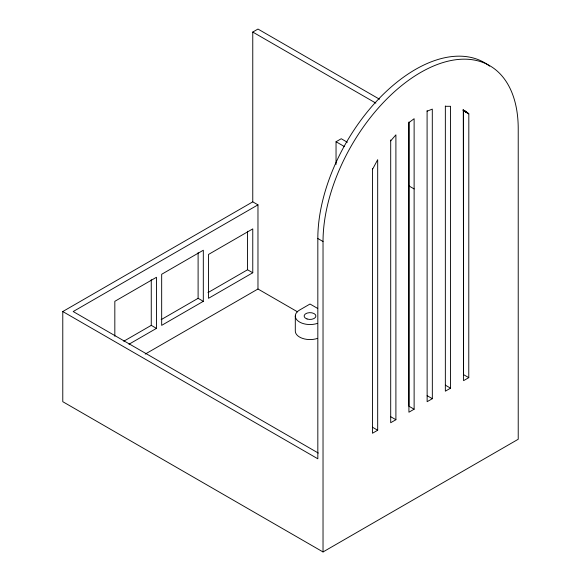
<?xml version="1.0" encoding="UTF-8"?>
<svg xmlns="http://www.w3.org/2000/svg" width="581" height="581" viewBox="0 0 581 581"><rect width="100%" height="100%" fill="white"/><g stroke="black" fill="none" stroke-linecap="round" stroke-linejoin="round"><path stroke-width="0.87" d="M468.773 377.65L468.823 113.861L463.573 110.085L463.573 380.657L468.773 377.65L463.573 374.643L463.289 110.564L468.489 113.571M372.436 169.514L377.686 159.673L377.686 430.238L372.479 433.244L372.479 168.432M390.701 140.856L395.901 134.85L395.901 419.722L390.701 422.728L390.701 140.006M323.029 551.95L323.029 241.514A138.024 79.684 -60 0 1 420.629 72.472A138.024 79.684 -60 0 1 518.223 128.822L518.223 439.258L323.029 551.95L62.777 401.689L62.777 311.539L252.764 201.847L252.764 32.057L257.971 29.05L379.48 99.206M336.043 164.423L336.043 141.742L341.25 138.736L347.373 142.272M145.221 354.09L257.971 288.997L257.971 204.853L73.184 311.539L318.315 453.064M123.768 341.236L151.263 325.36L156.471 328.367L156.471 277.275L114.827 301.321L114.827 336.276M161.184 319.637L198.106 298.314L203.314 301.321L203.314 250.229L161.671 274.276L161.671 325.36L203.314 301.321M207.969 292.621L247.557 269.766L252.764 272.772L252.764 228.892L208.521 254.442L208.521 298.314L252.764 272.772M128.967 344.242L156.471 328.367M414.122 409.206L408.915 412.212L408.959 122.576L414.122 118.706L414.122 409.206L408.915 406.199L408.915 122.003M427.137 111.189L432.3 109.105L432.337 398.689L427.137 401.689L427.093 110.637M445.351 106.301L450.558 106.301L450.558 388.166L445.351 391.173L445.351 106.011M463.13 109.889L466.078 111.668M463.072 110.041L466.79 112.184M463.021 110.143L467.48 112.721M463.362 110.426L468.155 113.28M463.573 110.818L468.823 113.861M252.764 32.057L375.842 103.113M336.043 141.742L344.468 146.601M408.915 185.92L414.122 188.927M488.519 65.29A138.024 79.684 -60 0 0 380.845 96.736A138.024 79.684 -60 0 0 317.829 238.508L323.029 241.514M252.764 201.847L257.971 204.853M317.727 308.475L310.022 304.023L299.607 310.036A14.721 8.497 0 0 0 298.336 321.22A14.721 8.497 0 0 0 317.379 323.406M445.351 385.159L450.558 388.166M257.971 288.997L297.588 311.874M427.137 395.683L432.337 398.689M390.701 416.715L395.901 419.722M372.479 427.238L377.686 430.238M62.777 311.539L317.829 458.787L317.829 238.508M295.301 316.042L295.301 331.068A14.721 8.497 0 0 0 317.379 338.433M247.557 231.26L247.557 269.766M198.106 252.604L198.106 298.314M151.263 279.65L151.263 325.36M489.079 65.704A138.024 79.684 -60 0 1 489.638 66.125M307.058 318.984A5.89 3.399 0 0 0 315.911 316.057A5.89 3.399 0 0 0 307.095 313.094A5.89 3.399 0 0 0 307.058 318.984"/></g></svg>
